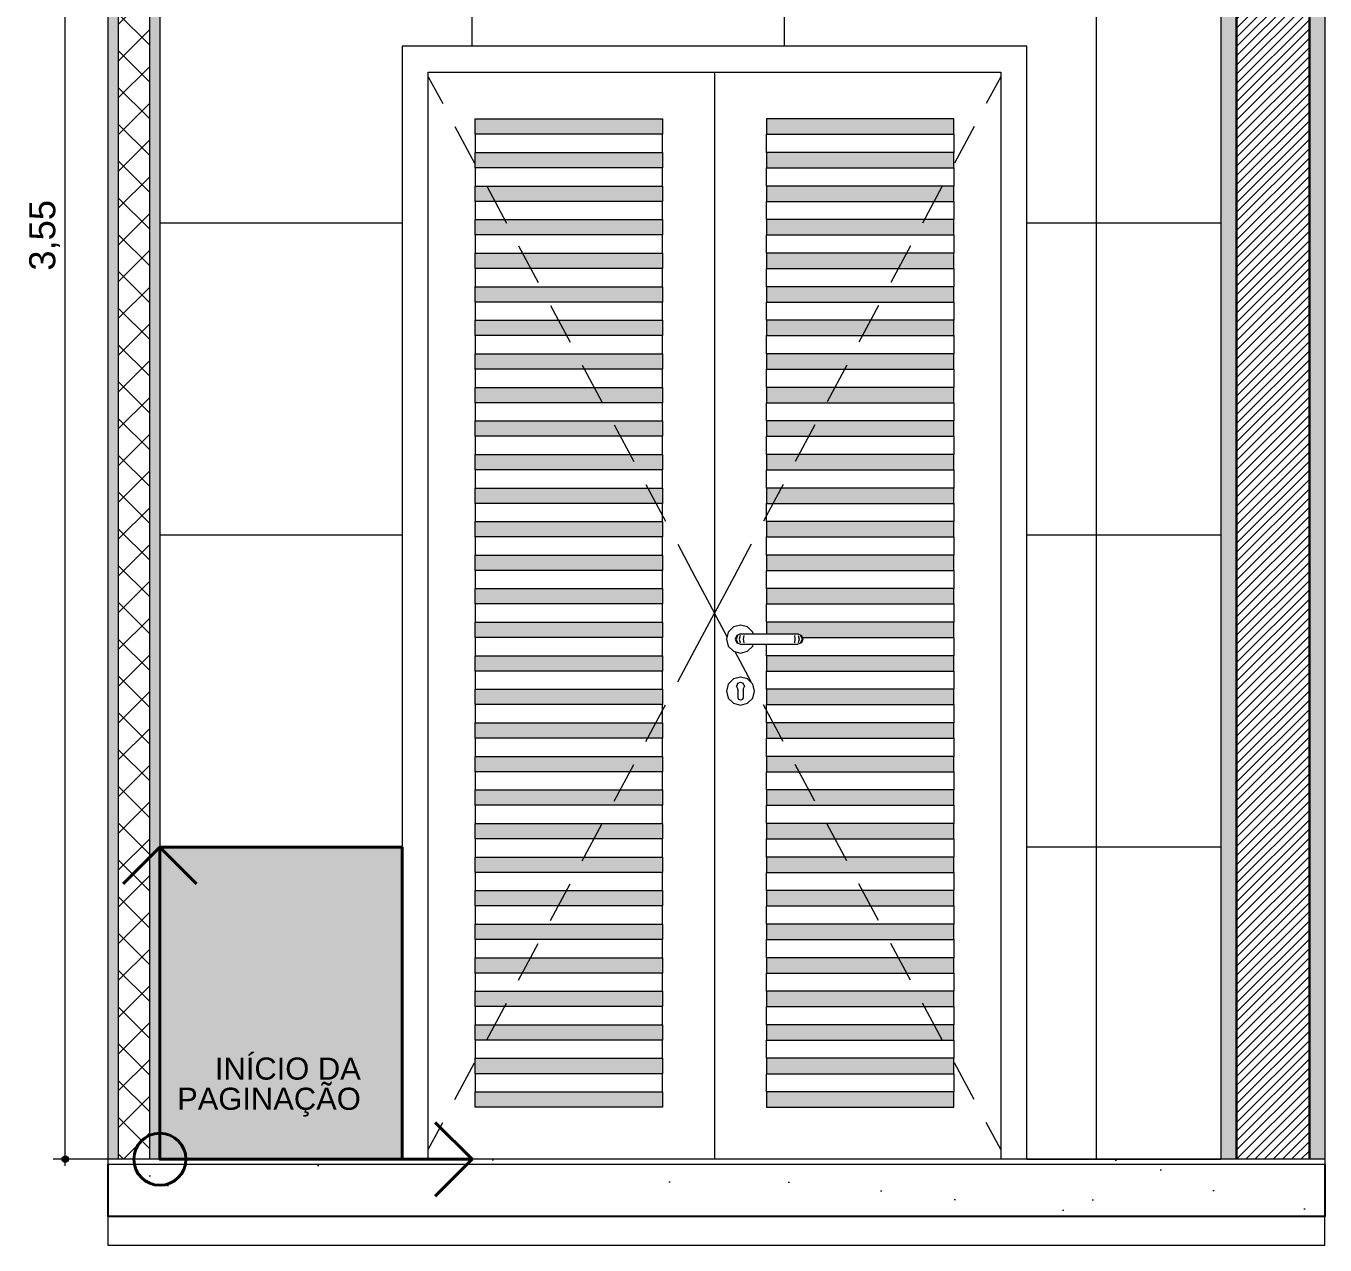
# Model space of a CAD drawing. Header units: metres. Extents: x -1.4 to 64, y -2.2 to 1.7.
# Drawn here: x 32.194 to 34.69, y -2.152 to 0.192 of the extents above; entities that cross this region are included whole.
import ezdxf

# ---------------------------------------------------------------- set-up
doc = ezdxf.new("R2010")
doc.units = ezdxf.units.M
doc.header["$MEASUREMENT"] = 0
for name, color, linetype, lineweight, true_color in [('0_Caneta_No__25', 7, 'Continuous', 13, 0x982312), ('LAJES.EST_Caneta_No__254', 7, 'Continuous', 0, 0xd1c9ad), ('LAJES.EST_Caneta_No__97', 7, 'Continuous', 13, 0x6b6b6b), ('NOTAS-EXECUTIVO.ARQ_Caneta_No__12', 7, 'Continuous', 0, 0x030303), ('NOTAS-EXECUTIVO.ARQ_Caneta_No__24', 7, 'Continuous', 40, 0x851f10), ('PAREDE CONSTRUIR_Caneta_No__97', 7, 'Continuous', 13, 0x6b6b6b), ('Portas Archicad_Caneta_No__97', 7, 'Continuous', 13, 0x6b6b6b)]:
    doc.layers.add(name, color=color, linetype=linetype, lineweight=lineweight, true_color=true_color)
for name, color, linetype, lineweight in [('LAJES.EST_Caneta_No__241', 7, 'Continuous', 13), ('LAJES.EST_Caneta_No__4', 7, 'Continuous', 25), ('LAJES.EST_Caneta_No__7', 7, 'Continuous', 13), ('NOTAS-EXECUTIVO.ARQ_Caneta_No__1', 7, 'Continuous', 40), ('PAREDE CONSTRUIR_Caneta_No__241', 7, 'Continuous', 13), ('PAREDE CONSTRUIR_Caneta_No__3', 7, 'Continuous', 30), ('PAREDE CONSTRUIR_Caneta_No__83', 84, 'Continuous', 0), ('Portas Archicad_Caneta_No__241', 7, 'Continuous', 13)]:
    doc.layers.add(name, color=color, linetype=linetype, lineweight=lineweight)
doc.layers.add('PAREDE CONSTRUIR', color=7, linetype='Continuous')
doc.layers.add('Portas Archicad', color=7, linetype='Continuous')
doc.styles.add('GENERATED_STYLE_1', font='arial.ttf')
doc.dimstyles.new('GENERATED_STYLE__1', dxfattribs={"dimtxt": 0.05, "dimasz": 0.02375, "dimexe": 0.18, "dimexo": 0.267183, "dimgap": 0, "dimtad": 1, "dimzin": 0, "dimdsep": 46, "dimtxsty": 'GENERATED_STYLE_1', "dimblk": 'ARROWHEAD_11', "dimblk1": 'ARROWHEAD_11', "dimblk2": 'ARROWHEAD_11', "dimcen": 0.09, "dimclrd": 256, "dimclre": 256, "dimclrt": 256, "dimadec": 0, "dimazin": 0, "dimtfac": 1, "dimtdec": 4, "dimtmove": 0, "dimatfit": 3, "dimfxl": 0, "dimtolj": 1, "dimtzin": 0, "dimarcsym": 0})
pattern_1 = [(45, (-2.54986, -1.48686), (-0.159099, 0.159099), [0, -0.15, 0, -0.225]), (110, (-2.04986, -1.48686), (0.2114308, 0.0769545), [0, -0.11, 0, -0.19])]
pattern_2 = [(50, (-2.54986, -1.98686), (-0.546554, 0.047817), [0.05715, -0.62865]), (355, (-2.54986, -1.98686), (-0.10573, 0.5731705), [0.04572, -0.502922]), (100.4514, (-2.5043, -1.99084), (0.440824, 0.525353), [0.04857, -0.534271]), (46.1842, (-2.54986, -1.83446), (-0.813237, 0.126127), [0.085725, -0.942975]), (96.6356, (-2.4821, -1.845), (0.712212, 0.742278), [0.072855, -0.801407]), (351.1842, (-2.5499, -1.83446), (0.712212, 0.742278), [0.06858, -0.75438]), (21, (-2.47366, -1.87256), (-0.454843, 0.3067956), [0.05715, -0.62865]), (326, (-2.47366, -1.87256), (0.185406, 0.552564), [0.04572, -0.50292]), (71.4514, (-2.43576, -1.8981), (0.640249, 0.245768), [0.04857, -0.53427]), (37.5, (-2.54986, -1.98686), (0.0092658, 0.2536651), [0, -0.496824, 0, -0.51054, 0, -0.504825]), (7.5, (-2.54986, -1.98686), (0.200459, 0.3005417), [0, -0.291084, 0, -0.485394, 0, -0.192405]), (327.5, (-2.71979, -1.98686), (-0.4067718, 0.0171862), [0, -0.1905, 0, -0.59436, 0, -0.78867]), (317.5, (-2.796, -1.98686), (0.4443875, 0.0762795), [0, -0.24765, 0, -0.394716, 0, -0.56007])]

# ---------------------------------------------------------------- blocks, each defined once
blk = doc.blocks.new('*D98', base_point=(-2.5499, -1.9869))
at = {"layer": '0_Caneta_No__25', "linetype": 'Continuous', "lineweight": 13, "true_color": 0x982312}
for points in [[(32.2632, 1.5631), (32.2637, 1.5608), (32.265, 1.5587), (32.267, 1.5574), (32.2694, 1.5569), (32.2718, 1.5574), (32.2739, 1.5587), (32.2752, 1.5608), (32.2757, 1.5631), (32.2752, 1.5655), (32.2739, 1.5676), (32.2718, 1.5689), (32.2694, 1.5694), (32.267, 1.5689), (32.265, 1.5676), (32.2637, 1.5655)], [(32.2632, -1.9869), (32.2637, -1.9892), (32.265, -1.9913), (32.267, -1.9926), (32.2694, -1.9931), (32.2718, -1.9926), (32.2739, -1.9913), (32.2752, -1.9892), (32.2757, -1.9869), (32.2752, -1.9845), (32.2739, -1.9824), (32.2718, -1.9811), (32.2694, -1.9806), (32.267, -1.9811), (32.265, -1.9824), (32.2637, -1.9845)]]:
    blk.add_hatch(color=24, dxfattribs=at).paths.add_polyline_path(points)
at = {"layer": '0_Caneta_No__25', "color": 24, "linetype": 'Continuous', "lineweight": 13, "true_color": 0x982312}
for p, q in [((32.2632, 1.5631), (32.246, 1.5631)), ((32.2694, -1.9806), (32.2694, 1.5569)), ((32.5366, 1.5631), (32.2757, 1.5631)), ((32.2632, -1.9869), (32.246, -1.9869)), ((32.2694, -1.9994), (32.2694, -1.9931)), ((32.5366, -1.9869), (32.2757, -1.9869))]:
    blk.add_line(p, q, dxfattribs=at)
for centre in [(32.2694, 1.5631), (32.2694, -1.9869)]:
    blk.add_circle(centre, 0.00625, dxfattribs=at)
at = {"layer": '0_Caneta_No__25', "color": 24, "lineweight": 13, "true_color": 0x982312, "insert": (32.2594, -0.2786), "char_height": 0.05, "attachment_point": 7, "rotation": 90, "style": 'GENERATED_STYLE_1'}
blk.add_mtext('\\A1;{\\pql;\\fArial|b0|i0|c0|p0;\\W1.000000;3,55}', dxfattribs=at)
blk = doc.blocks.new('ARROWHEAD_11')
at = {"color": 0, "linetype": 'Continuous', "lineweight": 0}
blk.add_line((0, 0), (-1, 0), dxfattribs=at)
at = {"color": 0, "linetype": 'Continuous', "lineweight": 0, "const_width": 0.25, "flags": 128}
blk.add_lwpolyline([(-0.125, 0, 1), (0.125, 0, 1)], format="xyb", close=True, dxfattribs=at)
blk = doc.blocks.new('símbolo_paginação de piso(1)(3)[8]_10', base_point=(32.4511, -1.9869))
at = {"layer": 'NOTAS-EXECUTIVO.ARQ_Caneta_No__24', "linetype": 'Continuous', "lineweight": 0, "true_color": 0x210704}
blk.add_hatch(color=18, dxfattribs=at).paths.add_polyline_path([(32.917, -1.3869), (32.4511, -1.3869), (32.4511, -1.9869), (32.917, -1.9869)])
at = {"layer": 'NOTAS-EXECUTIVO.ARQ_Caneta_No__1', "color": 7, "linetype": 'Continuous', "lineweight": 40}
for p, q in [((32.4511, -1.3869), (32.3803, -1.4576)), ((32.4511, -1.9869), (32.4511, -1.3869)), ((32.4511, -1.3869), (32.5218, -1.4576)), ((33.0511, -1.9869), (32.9803, -1.9161)), ((32.4511, -1.9869), (33.0511, -1.9869)), ((33.0511, -1.9869), (32.9803, -2.0576))]:
    blk.add_line(p, q, dxfattribs=at)
at = {"layer": 'NOTAS-EXECUTIVO.ARQ_Caneta_No__1', "color": 7, "linetype": 'Continuous', "lineweight": 40, "flags": 128}
blk.add_lwpolyline([(32.917, -1.3869), (32.917, -1.9869), (32.4511, -1.9869), (32.4511, -1.3869)], close=True, dxfattribs=at)
at = {"layer": 'NOTAS-EXECUTIVO.ARQ_Caneta_No__1', "color": 7, "linetype": 'Continuous', "lineweight": 40}
blk.add_circle((32.4511, -1.9869), 0.05, dxfattribs=at)

msp = doc.modelspace()

# ---------------------------------------------------------------- hatches: boundary and pattern name
at = {"layer": 'LAJES.EST_Caneta_No__254', "linetype": 'Continuous', "lineweight": 0, "true_color": 0xd1c9ad}
h = msp.add_hatch(dxfattribs=at)
h.set_pattern_fill('Haie_OD_000a', color=9, style=0, pattern_type=2)
h.set_pattern_definition(pattern_1)
h.paths.add_polyline_path([(34.5503, -1.9869), (32.3511, -1.9869), (32.3511, -1.9969), (34.5503, -1.9969)])
h = msp.add_hatch(dxfattribs=at)
h.set_pattern_fill('Haie_OD_000a', color=9, style=0, pattern_type=2)
h.set_pattern_definition(pattern_1)
h.paths.add_polyline_path([(34.6903, -1.9869), (34.5503, -1.9869), (34.5503, -1.9969), (34.6903, -1.9969)])
at = {"layer": 'LAJES.EST_Caneta_No__97', "linetype": 'Continuous', "lineweight": 13, "true_color": 0x6b6b6b}
h = msp.add_hatch(dxfattribs=at)
h.set_pattern_fill('AR_CONC_000a', color=251, style=0, pattern_type=2)
h.set_pattern_definition(pattern_2)
h.paths.add_polyline_path([(32.3511, -2.0969), (34.5503, -2.0969), (34.5503, -1.9969), (32.3511, -1.9969)])
h = msp.add_hatch(dxfattribs=at)
h.set_pattern_fill('AR_CONC_000a', color=251, style=0, pattern_type=2)
h.set_pattern_definition(pattern_2)
h.paths.add_polyline_path([(34.5503, -1.9969), (34.5503, -2.0969), (34.6903, -2.0969), (34.6903, -1.9969)])
at = {"layer": 'PAREDE CONSTRUIR', "linetype": 'Continuous', "lineweight": 0, "true_color": 0xffffff}
for points in [[(32.3511, 1.5631), (32.3511, -1.9869), (32.3711, -1.9869), (32.3711, 1.5631)], [(32.4511, 1.5631), (32.4311, 1.5631), (32.4311, -1.9869), (32.4511, -1.9869)], [(34.4903, 1.5631), (34.4903, -1.9869), (34.5203, -1.9869), (34.5203, 1.5631)], [(34.6903, 1.5631), (34.6603, 1.5631), (34.6603, -1.9869), (34.6903, -1.9869)]]:
    msp.add_hatch(color=7, dxfattribs=at).paths.add_polyline_path(points)
at = {"layer": 'PAREDE CONSTRUIR', "linetype": 'Continuous', "lineweight": 0, "true_color": 0x000000}
h = msp.add_hatch(dxfattribs=at)
h.set_pattern_fill('common_brick_000a', color=18, style=0, pattern_type=2)
h.set_pattern_definition([(45, (-2.549863, -1.986855), (-0.0088388348, 0.0088388348), [])])
h.paths.add_polyline_path([(34.5203, -1.9869), (34.6603, -1.9869), (34.6603, 1.5631), (34.5203, 1.5631)])
at = {"layer": 'PAREDE CONSTRUIR_Caneta_No__83', "linetype": 'Continuous', "lineweight": 0}
h = msp.add_hatch(dxfattribs=at)
h.set_pattern_fill('Placomur_000a', color=84, style=0, pattern_type=2)
h.set_pattern_definition([(45, (-2.549863, -1.986855), (-0.03535534, 0.03535534), []), (135, (-2.549863, -1.986855), (0.03535534, 0.03535534), [])])
h.paths.add_polyline_path([(32.3711, -1.9869), (32.4311, -1.9869), (32.4311, 1.5631), (32.3711, 1.5631)])
at = {"layer": 'PAREDE CONSTRUIR_Caneta_No__97', "linetype": 'Continuous', "lineweight": 13, "true_color": 0x6b6b6b}
h = msp.add_hatch(dxfattribs=at)
h.set_pattern_fill('Ceramica_60_x_60_000a', color=251, style=0, pattern_type=2)
h.set_pattern_definition([(360, (32.45105, -1.98686), (0, 0.6), []), (90, (32.45105, -1.98686), (-0.6, 0), [])])
h.paths.add_polyline_path([(34.4903, 1.2631), (32.4511, 1.2631), (32.4511, -1.9869), (32.917, -1.9869), (32.917, 0.1531), (34.117, 0.1531), (34.117, -1.9869), (34.4903, -1.9869)])
at = {"layer": 'Portas Archicad', "linetype": 'Continuous', "lineweight": 0, "true_color": 0xffffff}
for points in [[(33.417, -0.0164), (33.417, 0.0131), (33.057, 0.0131), (33.057, -0.0164)], [(33.617, -0.0164), (33.977, -0.0164), (33.977, 0.0131), (33.617, 0.0131)], [(33.417, -0.0809), (33.417, -0.0514), (33.057, -0.0514), (33.057, -0.0809)], [(33.617, -0.0809), (33.977, -0.0809), (33.977, -0.0514), (33.617, -0.0514)], [(33.417, -0.1454), (33.417, -0.1159), (33.057, -0.1159), (33.057, -0.1454)], [(33.617, -0.1454), (33.977, -0.1454), (33.977, -0.1159), (33.617, -0.1159)], [(33.417, -0.2099), (33.417, -0.1804), (33.057, -0.1804), (33.057, -0.2099)], [(33.617, -0.2099), (33.977, -0.2099), (33.977, -0.1804), (33.617, -0.1804)], [(33.417, -0.2744), (33.417, -0.2449), (33.057, -0.2449), (33.057, -0.2744)], [(33.617, -0.2744), (33.977, -0.2744), (33.977, -0.2449), (33.617, -0.2449)], [(33.417, -0.3389), (33.417, -0.3094), (33.057, -0.3094), (33.057, -0.3389)], [(33.617, -0.3389), (33.977, -0.3389), (33.977, -0.3094), (33.617, -0.3094)], [(33.417, -0.4034), (33.417, -0.3739), (33.057, -0.3739), (33.057, -0.4034)], [(33.617, -0.4034), (33.977, -0.4034), (33.977, -0.3739), (33.617, -0.3739)], [(33.417, -0.4679), (33.417, -0.4384), (33.057, -0.4384), (33.057, -0.4679)], [(33.617, -0.4679), (33.977, -0.4679), (33.977, -0.4384), (33.617, -0.4384)], [(33.417, -0.5324), (33.417, -0.5029), (33.057, -0.5029), (33.057, -0.5324)], [(33.617, -0.5324), (33.977, -0.5324), (33.977, -0.5029), (33.617, -0.5029)], [(33.417, -0.5969), (33.417, -0.5674), (33.057, -0.5674), (33.057, -0.5969)], [(33.617, -0.5969), (33.977, -0.5969), (33.977, -0.5674), (33.617, -0.5674)], [(33.417, -0.6614), (33.417, -0.6319), (33.057, -0.6319), (33.057, -0.6614)], [(33.617, -0.6614), (33.977, -0.6614), (33.977, -0.6319), (33.617, -0.6319)], [(33.417, -0.7259), (33.417, -0.6964), (33.057, -0.6964), (33.057, -0.7259)], [(33.617, -0.7259), (33.977, -0.7259), (33.977, -0.6964), (33.617, -0.6964)], [(33.417, -0.7904), (33.417, -0.7609), (33.057, -0.7609), (33.057, -0.7904)], [(33.617, -0.7904), (33.977, -0.7904), (33.977, -0.7609), (33.617, -0.7609)], [(33.417, -0.8549), (33.417, -0.8254), (33.057, -0.8254), (33.057, -0.8549)], [(33.617, -0.8549), (33.977, -0.8549), (33.977, -0.8254), (33.617, -0.8254)], [(33.417, -0.9194), (33.417, -0.8899), (33.057, -0.8899), (33.057, -0.9194)], [(33.617, -0.9194), (33.977, -0.9194), (33.977, -0.8899), (33.617, -0.8899)], [(33.417, -0.9839), (33.417, -0.9544), (33.057, -0.9544), (33.057, -0.9839)], [(33.977, -0.9544), (33.617, -0.9544), (33.617, -0.9769), (33.6726, -0.9769), (33.6737, -0.9769), (33.677, -0.9769), (33.6841, -0.9798), (33.6858, -0.9839), (33.977, -0.9839)], [(33.417, -1.0484), (33.417, -1.0189), (33.057, -1.0189), (33.057, -1.0484)], [(33.617, -1.0484), (33.977, -1.0484), (33.977, -1.0189), (33.617, -1.0189)], [(33.417, -1.1129), (33.417, -1.0834), (33.057, -1.0834), (33.057, -1.1129)], [(33.617, -1.1129), (33.977, -1.1129), (33.977, -1.0834), (33.617, -1.0834)], [(33.417, -1.1774), (33.417, -1.1479), (33.057, -1.1479), (33.057, -1.1774)], [(33.617, -1.1774), (33.977, -1.1774), (33.977, -1.1479), (33.617, -1.1479)], [(33.417, -1.2419), (33.417, -1.2124), (33.057, -1.2124), (33.057, -1.2419)], [(33.617, -1.2419), (33.977, -1.2419), (33.977, -1.2124), (33.617, -1.2124)], [(33.417, -1.3064), (33.417, -1.2769), (33.057, -1.2769), (33.057, -1.3064)], [(33.617, -1.3064), (33.977, -1.3064), (33.977, -1.2769), (33.617, -1.2769)], [(33.417, -1.3709), (33.417, -1.3414), (33.057, -1.3414), (33.057, -1.3709)], [(33.617, -1.3709), (33.977, -1.3709), (33.977, -1.3414), (33.617, -1.3414)], [(33.417, -1.4354), (33.417, -1.4059), (33.057, -1.4059), (33.057, -1.4354)], [(33.617, -1.4354), (33.977, -1.4354), (33.977, -1.4059), (33.617, -1.4059)], [(33.417, -1.4999), (33.417, -1.4704), (33.057, -1.4704), (33.057, -1.4999)], [(33.617, -1.4999), (33.977, -1.4999), (33.977, -1.4704), (33.617, -1.4704)], [(33.417, -1.5644), (33.417, -1.5349), (33.057, -1.5349), (33.057, -1.5644)], [(33.617, -1.5644), (33.977, -1.5644), (33.977, -1.5349), (33.617, -1.5349)], [(33.417, -1.6289), (33.417, -1.5994), (33.057, -1.5994), (33.057, -1.6289)], [(33.617, -1.6289), (33.977, -1.6289), (33.977, -1.5994), (33.617, -1.5994)], [(33.417, -1.6934), (33.417, -1.6639), (33.057, -1.6639), (33.057, -1.6934)], [(33.617, -1.6934), (33.977, -1.6934), (33.977, -1.6639), (33.617, -1.6639)], [(33.417, -1.7579), (33.417, -1.7284), (33.057, -1.7284), (33.057, -1.7579)], [(33.617, -1.7579), (33.977, -1.7579), (33.977, -1.7284), (33.617, -1.7284)], [(33.417, -1.8224), (33.417, -1.7929), (33.057, -1.7929), (33.057, -1.8224)], [(33.617, -1.8224), (33.977, -1.8224), (33.977, -1.7929), (33.617, -1.7929)], [(33.417, -1.8869), (33.417, -1.8574), (33.057, -1.8574), (33.057, -1.8869)], [(33.617, -1.8869), (33.977, -1.8869), (33.977, -1.8574), (33.617, -1.8574)]]:
    msp.add_hatch(color=7, dxfattribs=at).paths.add_polyline_path(points)

# ---------------------------------------------------------------- linework, layer by layer
at = {"layer": 'LAJES.EST_Caneta_No__241', "color": 7, "linetype": 'Continuous', "lineweight": 13}
for p, q in [((32.3511, -2.0969), (32.3511, -2.1519)), ((34.6903, -2.1519), (34.6903, -2.0969)), ((32.3511, -2.1519), (34.6903, -2.1519))]:
    msp.add_line(p, q, dxfattribs=at)
at = {"layer": 'LAJES.EST_Caneta_No__4', "color": 7, "linetype": 'Continuous', "lineweight": 25}
for p, q in [((32.3511, -1.9969), (32.3511, -2.0969)), ((34.6903, -1.9969), (34.6903, -2.0969)), ((34.5503, -2.0969), (32.3511, -2.0969)), ((34.6903, -2.0969), (34.5503, -2.0969))]:
    msp.add_line(p, q, dxfattribs=at)
at = {"layer": 'LAJES.EST_Caneta_No__7', "color": 7, "linetype": 'Continuous', "lineweight": 13}
for p, q in [((32.3511, -1.9869), (32.3511, -1.9969)), ((34.5503, -1.9969), (32.3511, -1.9969)), ((34.4903, -1.9869), (32.4511, -1.9869)), ((34.6903, -1.9969), (34.5503, -1.9969)), ((34.6903, -1.9869), (34.6903, -1.9969))]:
    msp.add_line(p, q, dxfattribs=at)
at = {"layer": 'LAJES.EST_Caneta_No__7', "color": 7, "linetype": 'Continuous', "lineweight": 13, "flags": 128}
for points in [[(32.4511, -1.9869), (32.4311, -1.9869), (32.3711, -1.9869), (32.3511, -1.9869)], [(34.5503, -1.9869), (34.5203, -1.9869), (34.4903, -1.9869)], [(34.6903, -1.9869), (34.6603, -1.9869), (34.5503, -1.9869)]]:
    msp.add_lwpolyline(points, dxfattribs=at)
at = {"layer": 'PAREDE CONSTRUIR_Caneta_No__241', "color": 7, "linetype": 'Continuous', "lineweight": 13}
for p, q in [((32.3511, 1.5631), (32.3511, -1.9869)), ((32.3711, 1.5631), (32.3711, -1.9869)), ((32.4311, 1.5631), (32.4311, -1.9869)), ((32.4511, 1.5631), (32.4511, -1.9869)), ((34.4903, 1.5631), (34.4903, -1.9869)), ((34.6903, 1.1631), (34.6903, -1.8869)), ((34.6903, -1.8869), (34.6903, -1.9869))]:
    msp.add_line(p, q, dxfattribs=at)
at = {"layer": 'PAREDE CONSTRUIR_Caneta_No__3', "color": 7, "linetype": 'Continuous', "lineweight": 30}
for p, q in [((34.5203, 1.5631), (34.5203, -1.9869)), ((34.6603, 1.5631), (34.6603, -1.9869))]:
    msp.add_line(p, q, dxfattribs=at)
at = {"layer": 'Portas Archicad_Caneta_No__241', "color": 7, "linetype": 'Continuous', "lineweight": 13}
for p, q in [((32.917, 0.1531), (32.917, 0.1031)), ((34.117, 0.1531), (32.917, 0.1531)), ((34.117, 0.1031), (34.117, 0.1531)), ((32.917, 0.1031), (32.917, -1.9869)), ((32.967, -1.9869), (32.967, 0.1031)), ((32.967, 0.1031), (34.067, 0.1031)), ((33.517, 0.1031), (33.517, -1.9869)), ((34.067, 0.1031), (34.067, -1.9869)), ((34.117, -1.9869), (34.117, 0.1031)), ((33.057, -0.0164), (33.057, 0.0131)), ((33.057, 0.0131), (33.417, 0.0131)), ((33.417, 0.0131), (33.417, -0.0164)), ((33.617, 0.0131), (33.617, -0.0164)), ((33.977, 0.0131), (33.617, 0.0131)), ((33.977, -0.0164), (33.977, 0.0131)), ((33.417, -0.0164), (33.057, -0.0164)), ((33.057, -0.0164), (33.057, -0.0514)), ((33.417, -0.0514), (33.417, -0.0164)), ((33.617, -0.0514), (33.617, -0.0164)), ((33.617, -0.0164), (33.977, -0.0164)), ((33.977, -0.0164), (33.977, -0.0514)), ((33.057, -0.0514), (33.417, -0.0514)), ((33.057, -0.0809), (33.057, -0.0514)), ((33.417, -0.0514), (33.417, -0.0809)), ((33.977, -0.0514), (33.617, -0.0514)), ((33.617, -0.0514), (33.617, -0.0809)), ((33.977, -0.0809), (33.977, -0.0514)), ((33.417, -0.0809), (33.057, -0.0809)), ((33.057, -0.0809), (33.057, -0.1159)), ((33.417, -0.1159), (33.417, -0.0809)), ((33.617, -0.1159), (33.617, -0.0809)), ((33.617, -0.0809), (33.977, -0.0809)), ((33.977, -0.0809), (33.977, -0.1159)), ((33.057, -0.1159), (33.417, -0.1159)), ((33.057, -0.1454), (33.057, -0.1159)), ((33.417, -0.1159), (33.417, -0.1454)), ((33.977, -0.1159), (33.617, -0.1159)), ((33.617, -0.1159), (33.617, -0.1454)), ((33.977, -0.1454), (33.977, -0.1159)), ((33.417, -0.1454), (33.057, -0.1454)), ((33.057, -0.1454), (33.057, -0.1804)), ((33.417, -0.1804), (33.417, -0.1454)), ((33.617, -0.1804), (33.617, -0.1454)), ((33.617, -0.1454), (33.977, -0.1454)), ((33.977, -0.1454), (33.977, -0.1804)), ((33.057, -0.1804), (33.417, -0.1804)), ((33.057, -0.2099), (33.057, -0.1804)), ((33.417, -0.1804), (33.417, -0.2099)), ((33.977, -0.1804), (33.617, -0.1804)), ((33.617, -0.1804), (33.617, -0.2099)), ((33.977, -0.2099), (33.977, -0.1804)), ((33.417, -0.2099), (33.057, -0.2099)), ((33.057, -0.2099), (33.057, -0.2449)), ((33.417, -0.2449), (33.417, -0.2099)), ((33.617, -0.2449), (33.617, -0.2099)), ((33.617, -0.2099), (33.977, -0.2099)), ((33.977, -0.2099), (33.977, -0.2449)), ((33.057, -0.2449), (33.417, -0.2449)), ((33.057, -0.2744), (33.057, -0.2449)), ((33.417, -0.2449), (33.417, -0.2744)), ((33.977, -0.2449), (33.617, -0.2449)), ((33.617, -0.2449), (33.617, -0.2744)), ((33.977, -0.2744), (33.977, -0.2449)), ((33.417, -0.2744), (33.057, -0.2744)), ((33.057, -0.2744), (33.057, -0.3094)), ((33.417, -0.3094), (33.417, -0.2744)), ((33.617, -0.3094), (33.617, -0.2744)), ((33.617, -0.2744), (33.977, -0.2744)), ((33.977, -0.2744), (33.977, -0.3094)), ((33.057, -0.3094), (33.417, -0.3094)), ((33.057, -0.3389), (33.057, -0.3094)), ((33.417, -0.3094), (33.417, -0.3389)), ((33.977, -0.3094), (33.617, -0.3094)), ((33.617, -0.3094), (33.617, -0.3389)), ((33.977, -0.3389), (33.977, -0.3094)), ((33.417, -0.3389), (33.057, -0.3389)), ((33.057, -0.3389), (33.057, -0.3739)), ((33.417, -0.3739), (33.417, -0.3389)), ((33.617, -0.3739), (33.617, -0.3389)), ((33.617, -0.3389), (33.977, -0.3389)), ((33.977, -0.3389), (33.977, -0.3739)), ((33.057, -0.3739), (33.417, -0.3739)), ((33.057, -0.4034), (33.057, -0.3739)), ((33.417, -0.3739), (33.417, -0.4034)), ((33.977, -0.3739), (33.617, -0.3739)), ((33.617, -0.3739), (33.617, -0.4034)), ((33.977, -0.4034), (33.977, -0.3739)), ((33.417, -0.4034), (33.057, -0.4034)), ((33.057, -0.4034), (33.057, -0.4384)), ((33.417, -0.4384), (33.417, -0.4034)), ((33.617, -0.4384), (33.617, -0.4034)), ((33.617, -0.4034), (33.977, -0.4034)), ((33.977, -0.4034), (33.977, -0.4384)), ((33.057, -0.4384), (33.417, -0.4384)), ((33.057, -0.4679), (33.057, -0.4384)), ((33.417, -0.4384), (33.417, -0.4679)), ((33.977, -0.4384), (33.617, -0.4384)), ((33.617, -0.4384), (33.617, -0.4679)), ((33.977, -0.4679), (33.977, -0.4384)), ((33.417, -0.4679), (33.057, -0.4679)), ((33.057, -0.4679), (33.057, -0.5029)), ((33.417, -0.5029), (33.417, -0.4679)), ((33.617, -0.5029), (33.617, -0.4679)), ((33.617, -0.4679), (33.977, -0.4679)), ((33.977, -0.4679), (33.977, -0.5029)), ((33.057, -0.5029), (33.417, -0.5029)), ((33.057, -0.5324), (33.057, -0.5029)), ((33.417, -0.5029), (33.417, -0.5324)), ((33.977, -0.5029), (33.617, -0.5029)), ((33.617, -0.5029), (33.617, -0.5324)), ((33.977, -0.5324), (33.977, -0.5029)), ((33.417, -0.5324), (33.057, -0.5324)), ((33.057, -0.5324), (33.057, -0.5674)), ((33.417, -0.5674), (33.417, -0.5324)), ((33.617, -0.5674), (33.617, -0.5324)), ((33.617, -0.5324), (33.977, -0.5324)), ((33.977, -0.5324), (33.977, -0.5674)), ((33.057, -0.5674), (33.417, -0.5674)), ((33.057, -0.5969), (33.057, -0.5674)), ((33.417, -0.5674), (33.417, -0.5969)), ((33.977, -0.5674), (33.617, -0.5674)), ((33.617, -0.5674), (33.617, -0.5969)), ((33.977, -0.5969), (33.977, -0.5674)), ((33.417, -0.5969), (33.057, -0.5969)), ((33.057, -0.5969), (33.057, -0.6319)), ((33.417, -0.6319), (33.417, -0.5969)), ((33.617, -0.6319), (33.617, -0.5969)), ((33.617, -0.5969), (33.977, -0.5969)), ((33.977, -0.5969), (33.977, -0.6319)), ((33.057, -0.6319), (33.417, -0.6319)), ((33.057, -0.6614), (33.057, -0.6319)), ((33.417, -0.6319), (33.417, -0.6614)), ((33.977, -0.6319), (33.617, -0.6319)), ((33.617, -0.6319), (33.617, -0.6614)), ((33.977, -0.6614), (33.977, -0.6319)), ((33.417, -0.6614), (33.057, -0.6614)), ((33.057, -0.6614), (33.057, -0.6964)), ((33.417, -0.6964), (33.417, -0.6614)), ((33.617, -0.6964), (33.617, -0.6614)), ((33.617, -0.6614), (33.977, -0.6614)), ((33.977, -0.6614), (33.977, -0.6964)), ((33.057, -0.6964), (33.417, -0.6964)), ((33.057, -0.7259), (33.057, -0.6964)), ((33.417, -0.6964), (33.417, -0.7259)), ((33.977, -0.6964), (33.617, -0.6964)), ((33.617, -0.6964), (33.617, -0.7259)), ((33.977, -0.7259), (33.977, -0.6964)), ((33.417, -0.7259), (33.057, -0.7259)), ((33.057, -0.7259), (33.057, -0.7609)), ((33.417, -0.7609), (33.417, -0.7259)), ((33.617, -0.7609), (33.617, -0.7259)), ((33.617, -0.7259), (33.977, -0.7259)), ((33.977, -0.7259), (33.977, -0.7609)), ((33.057, -0.7609), (33.417, -0.7609)), ((33.057, -0.7904), (33.057, -0.7609)), ((33.417, -0.7609), (33.417, -0.7904)), ((33.977, -0.7609), (33.617, -0.7609)), ((33.617, -0.7609), (33.617, -0.7904)), ((33.977, -0.7904), (33.977, -0.7609)), ((33.417, -0.7904), (33.057, -0.7904)), ((33.057, -0.7904), (33.057, -0.8254)), ((33.417, -0.8254), (33.417, -0.7904)), ((33.617, -0.8254), (33.617, -0.7904)), ((33.617, -0.7904), (33.977, -0.7904)), ((33.977, -0.7904), (33.977, -0.8254)), ((33.057, -0.8254), (33.417, -0.8254)), ((33.057, -0.8549), (33.057, -0.8254)), ((33.417, -0.8254), (33.417, -0.8549)), ((33.977, -0.8254), (33.617, -0.8254)), ((33.617, -0.8254), (33.617, -0.8549)), ((33.977, -0.8549), (33.977, -0.8254)), ((33.417, -0.8549), (33.057, -0.8549)), ((33.057, -0.8549), (33.057, -0.8899)), ((33.417, -0.8899), (33.417, -0.8549)), ((33.617, -0.8899), (33.617, -0.8549)), ((33.617, -0.8549), (33.977, -0.8549)), ((33.977, -0.8549), (33.977, -0.8899)), ((33.057, -0.8899), (33.417, -0.8899)), ((33.057, -0.9194), (33.057, -0.8899)), ((33.417, -0.8899), (33.417, -0.9194)), ((33.977, -0.8899), (33.617, -0.8899)), ((33.617, -0.8899), (33.617, -0.9194)), ((33.977, -0.9194), (33.977, -0.8899)), ((33.417, -0.9194), (33.057, -0.9194)), ((33.057, -0.9194), (33.057, -0.9544)), ((33.417, -0.9544), (33.417, -0.9194)), ((33.617, -0.9544), (33.617, -0.9194)), ((33.617, -0.9194), (33.977, -0.9194)), ((33.977, -0.9194), (33.977, -0.9544)), ((33.057, -0.9544), (33.417, -0.9544)), ((33.057, -0.9839), (33.057, -0.9544)), ((33.417, -0.9544), (33.417, -0.9839)), ((33.5436, -0.9734), (33.54, -0.9869)), ((33.5535, -0.9635), (33.5436, -0.9734)), ((33.567, -0.9599), (33.5535, -0.9635)), ((33.5805, -0.9635), (33.567, -0.9599)), ((33.5904, -0.9734), (33.5805, -0.9635)), ((33.5913, -0.9769), (33.5904, -0.9734)), ((33.977, -0.9544), (33.617, -0.9544)), ((33.617, -0.9544), (33.617, -0.9769)), ((33.977, -0.9839), (33.977, -0.9544)), ((33.417, -0.9839), (33.057, -0.9839)), ((33.057, -0.9839), (33.057, -1.0189)), ((33.417, -1.0189), (33.417, -0.9839)), ((33.54, -0.9869), (33.5436, -1.0004)), ((33.56, -0.9798), (33.557, -0.9869)), ((33.557, -0.9869), (33.56, -0.9939)), ((33.5615, -0.9798), (33.5588, -0.9869)), ((33.5588, -0.9869), (33.5615, -0.9939)), ((33.567, -0.9769), (33.56, -0.9798)), ((33.56, -0.9939), (33.567, -0.9969)), ((33.5663, -0.9798), (33.5642, -0.9869)), ((33.5642, -0.9869), (33.5663, -0.9939)), ((33.567, -0.9769), (33.5682, -0.9769)), ((33.567, -0.9969), (33.5682, -0.9969)), ((33.5682, -0.9769), (33.5714, -0.9769)), ((33.5682, -0.9969), (33.5714, -0.9969)), ((33.5714, -0.9769), (33.5763, -0.9769)), ((33.5714, -0.9969), (33.5763, -0.9969)), ((33.5735, -0.9798), (33.5724, -0.9869)), ((33.5724, -0.9869), (33.5735, -0.9939)), ((33.5763, -0.9769), (33.582, -0.9769)), ((33.5763, -0.9969), (33.582, -0.9969)), ((33.582, -0.9769), (33.662, -0.9769)), ((33.582, -0.9969), (33.662, -0.9969)), ((33.5904, -1.0004), (33.5913, -0.9969)), ((33.617, -1.0189), (33.617, -0.9969)), ((33.662, -0.9769), (33.6678, -0.9769)), ((33.662, -0.9969), (33.6678, -0.9969)), ((33.6678, -0.9769), (33.6726, -0.9769)), ((33.6678, -0.9969), (33.6726, -0.9969)), ((33.6705, -0.9798), (33.6717, -0.9869)), ((33.6717, -0.9869), (33.6705, -0.9939)), ((33.6726, -0.9769), (33.6759, -0.9769)), ((33.6726, -0.9969), (33.6759, -0.9969)), ((33.6759, -0.9769), (33.677, -0.9769)), ((33.6759, -0.9969), (33.677, -0.9969)), ((33.677, -0.9769), (33.6841, -0.9798)), ((33.6841, -0.9939), (33.677, -0.9969)), ((33.6777, -0.9798), (33.6798, -0.9869)), ((33.6798, -0.9869), (33.6777, -0.9939)), ((33.6825, -0.9798), (33.6853, -0.9869)), ((33.6853, -0.9869), (33.6825, -0.9939)), ((33.6841, -0.9798), (33.687, -0.9869)), ((33.687, -0.9869), (33.6841, -0.9939)), ((33.6858, -0.9839), (33.977, -0.9839)), ((33.977, -0.9839), (33.977, -1.0189)), ((33.057, -1.0189), (33.417, -1.0189)), ((33.057, -1.0484), (33.057, -1.0189)), ((33.417, -1.0189), (33.417, -1.0484)), ((33.5436, -1.0004), (33.5535, -1.0102)), ((33.5535, -1.0102), (33.567, -1.0139)), ((33.567, -1.0139), (33.5805, -1.0102)), ((33.5805, -1.0102), (33.5904, -1.0004)), ((33.977, -1.0189), (33.617, -1.0189)), ((33.617, -1.0189), (33.617, -1.0484)), ((33.977, -1.0484), (33.977, -1.0189)), ((33.417, -1.0484), (33.057, -1.0484)), ((33.057, -1.0484), (33.057, -1.0834)), ((33.417, -1.0834), (33.417, -1.0484)), ((33.617, -1.0834), (33.617, -1.0484)), ((33.617, -1.0484), (33.977, -1.0484)), ((33.977, -1.0484), (33.977, -1.0834)), ((33.5436, -1.0734), (33.54, -1.0869)), ((33.5535, -1.0635), (33.5436, -1.0734)), ((33.567, -1.0599), (33.5535, -1.0635)), ((33.5603, -1.0752), (33.5617, -1.0717)), ((33.5617, -1.0717), (33.567, -1.0694)), ((33.5805, -1.0635), (33.567, -1.0599)), ((33.567, -1.0694), (33.5724, -1.0717)), ((33.5737, -1.0752), (33.5724, -1.0717)), ((33.5904, -1.0734), (33.5805, -1.0635)), ((33.594, -1.0869), (33.5904, -1.0734)), ((33.057, -1.0834), (33.417, -1.0834)), ((33.057, -1.1129), (33.057, -1.0834)), ((33.417, -1.0834), (33.417, -1.1129)), ((33.54, -1.0869), (33.5436, -1.1004)), ((33.5603, -1.0752), (33.5596, -1.0772)), ((33.562, -1.0825), (33.5596, -1.0772)), ((33.562, -1.084), (33.562, -1.0825)), ((33.562, -1.084), (33.562, -1.0869)), ((33.562, -1.0869), (33.562, -1.0897)), ((33.562, -1.0897), (33.562, -1.0955)), ((33.562, -1.0955), (33.562, -1.0994)), ((33.5745, -1.0772), (33.572, -1.0825)), ((33.572, -1.0825), (33.572, -1.084)), ((33.572, -1.084), (33.572, -1.0869)), ((33.572, -1.0869), (33.572, -1.0897)), ((33.572, -1.0897), (33.572, -1.0955)), ((33.572, -1.0955), (33.572, -1.0994)), ((33.5737, -1.0752), (33.5745, -1.0772)), ((33.5904, -1.1004), (33.594, -1.0869)), ((33.977, -1.0834), (33.617, -1.0834)), ((33.617, -1.0834), (33.617, -1.1129)), ((33.977, -1.1129), (33.977, -1.0834)), ((33.417, -1.1129), (33.057, -1.1129)), ((33.057, -1.1129), (33.057, -1.1479)), ((33.417, -1.1479), (33.417, -1.1129)), ((33.5436, -1.1004), (33.5535, -1.1102)), ((33.5535, -1.1102), (33.567, -1.1139)), ((33.5635, -1.1029), (33.562, -1.0994)), ((33.567, -1.1044), (33.5635, -1.1029)), ((33.5706, -1.1029), (33.567, -1.1044)), ((33.567, -1.1139), (33.5805, -1.1102)), ((33.572, -1.0994), (33.5706, -1.1029)), ((33.5805, -1.1102), (33.5904, -1.1004)), ((33.617, -1.1479), (33.617, -1.1129)), ((33.617, -1.1129), (33.977, -1.1129)), ((33.977, -1.1129), (33.977, -1.1479)), ((33.057, -1.1479), (33.417, -1.1479)), ((33.057, -1.1774), (33.057, -1.1479)), ((33.417, -1.1479), (33.417, -1.1774)), ((33.977, -1.1479), (33.617, -1.1479)), ((33.617, -1.1479), (33.617, -1.1774)), ((33.977, -1.1774), (33.977, -1.1479)), ((33.417, -1.1774), (33.057, -1.1774)), ((33.057, -1.1774), (33.057, -1.2124)), ((33.417, -1.2124), (33.417, -1.1774)), ((33.617, -1.2124), (33.617, -1.1774)), ((33.617, -1.1774), (33.977, -1.1774)), ((33.977, -1.1774), (33.977, -1.2124)), ((33.057, -1.2124), (33.417, -1.2124)), ((33.057, -1.2419), (33.057, -1.2124)), ((33.417, -1.2124), (33.417, -1.2419)), ((33.977, -1.2124), (33.617, -1.2124)), ((33.617, -1.2124), (33.617, -1.2419)), ((33.977, -1.2419), (33.977, -1.2124)), ((33.417, -1.2419), (33.057, -1.2419)), ((33.057, -1.2419), (33.057, -1.2769)), ((33.417, -1.2769), (33.417, -1.2419)), ((33.617, -1.2769), (33.617, -1.2419)), ((33.617, -1.2419), (33.977, -1.2419)), ((33.977, -1.2419), (33.977, -1.2769)), ((33.057, -1.2769), (33.417, -1.2769)), ((33.057, -1.3064), (33.057, -1.2769)), ((33.417, -1.2769), (33.417, -1.3064)), ((33.977, -1.2769), (33.617, -1.2769)), ((33.617, -1.2769), (33.617, -1.3064)), ((33.977, -1.3064), (33.977, -1.2769)), ((33.417, -1.3064), (33.057, -1.3064)), ((33.057, -1.3064), (33.057, -1.3414)), ((33.417, -1.3414), (33.417, -1.3064)), ((33.617, -1.3414), (33.617, -1.3064)), ((33.617, -1.3064), (33.977, -1.3064)), ((33.977, -1.3064), (33.977, -1.3414)), ((33.057, -1.3414), (33.417, -1.3414)), ((33.057, -1.3709), (33.057, -1.3414)), ((33.417, -1.3414), (33.417, -1.3709)), ((33.977, -1.3414), (33.617, -1.3414)), ((33.617, -1.3414), (33.617, -1.3709)), ((33.977, -1.3709), (33.977, -1.3414)), ((33.417, -1.3709), (33.057, -1.3709)), ((33.057, -1.3709), (33.057, -1.4059)), ((33.417, -1.4059), (33.417, -1.3709)), ((33.617, -1.4059), (33.617, -1.3709)), ((33.617, -1.3709), (33.977, -1.3709)), ((33.977, -1.3709), (33.977, -1.4059)), ((33.057, -1.4059), (33.417, -1.4059)), ((33.057, -1.4354), (33.057, -1.4059)), ((33.417, -1.4059), (33.417, -1.4354)), ((33.977, -1.4059), (33.617, -1.4059)), ((33.617, -1.4059), (33.617, -1.4354)), ((33.977, -1.4354), (33.977, -1.4059)), ((33.417, -1.4354), (33.057, -1.4354)), ((33.057, -1.4354), (33.057, -1.4704)), ((33.417, -1.4704), (33.417, -1.4354)), ((33.617, -1.4704), (33.617, -1.4354)), ((33.617, -1.4354), (33.977, -1.4354)), ((33.977, -1.4354), (33.977, -1.4704)), ((33.057, -1.4704), (33.417, -1.4704)), ((33.057, -1.4999), (33.057, -1.4704)), ((33.417, -1.4704), (33.417, -1.4999)), ((33.977, -1.4704), (33.617, -1.4704)), ((33.617, -1.4704), (33.617, -1.4999)), ((33.977, -1.4999), (33.977, -1.4704)), ((33.417, -1.4999), (33.057, -1.4999)), ((33.057, -1.4999), (33.057, -1.5349)), ((33.417, -1.5349), (33.417, -1.4999)), ((33.617, -1.5349), (33.617, -1.4999)), ((33.617, -1.4999), (33.977, -1.4999)), ((33.977, -1.4999), (33.977, -1.5349)), ((33.057, -1.5349), (33.417, -1.5349)), ((33.057, -1.5644), (33.057, -1.5349)), ((33.417, -1.5349), (33.417, -1.5644)), ((33.977, -1.5349), (33.617, -1.5349)), ((33.617, -1.5349), (33.617, -1.5644)), ((33.977, -1.5644), (33.977, -1.5349)), ((33.417, -1.5644), (33.057, -1.5644)), ((33.057, -1.5644), (33.057, -1.5994)), ((33.417, -1.5994), (33.417, -1.5644)), ((33.617, -1.5994), (33.617, -1.5644)), ((33.617, -1.5644), (33.977, -1.5644)), ((33.977, -1.5644), (33.977, -1.5994)), ((33.057, -1.5994), (33.417, -1.5994)), ((33.057, -1.6289), (33.057, -1.5994)), ((33.417, -1.5994), (33.417, -1.6289)), ((33.977, -1.5994), (33.617, -1.5994)), ((33.617, -1.5994), (33.617, -1.6289)), ((33.977, -1.6289), (33.977, -1.5994)), ((33.417, -1.6289), (33.057, -1.6289)), ((33.057, -1.6289), (33.057, -1.6639)), ((33.417, -1.6639), (33.417, -1.6289)), ((33.617, -1.6639), (33.617, -1.6289)), ((33.617, -1.6289), (33.977, -1.6289)), ((33.977, -1.6289), (33.977, -1.6639)), ((33.057, -1.6639), (33.417, -1.6639)), ((33.057, -1.6934), (33.057, -1.6639)), ((33.417, -1.6639), (33.417, -1.6934)), ((33.977, -1.6639), (33.617, -1.6639)), ((33.617, -1.6639), (33.617, -1.6934)), ((33.977, -1.6934), (33.977, -1.6639)), ((33.417, -1.6934), (33.057, -1.6934)), ((33.057, -1.6934), (33.057, -1.7284)), ((33.417, -1.7284), (33.417, -1.6934)), ((33.617, -1.7284), (33.617, -1.6934)), ((33.617, -1.6934), (33.977, -1.6934)), ((33.977, -1.6934), (33.977, -1.7284)), ((33.057, -1.7284), (33.417, -1.7284)), ((33.057, -1.7579), (33.057, -1.7284)), ((33.417, -1.7284), (33.417, -1.7579)), ((33.977, -1.7284), (33.617, -1.7284)), ((33.617, -1.7284), (33.617, -1.7579)), ((33.977, -1.7579), (33.977, -1.7284)), ((33.417, -1.7579), (33.057, -1.7579)), ((33.057, -1.7579), (33.057, -1.7929)), ((33.417, -1.7929), (33.417, -1.7579)), ((33.617, -1.7929), (33.617, -1.7579)), ((33.617, -1.7579), (33.977, -1.7579)), ((33.977, -1.7579), (33.977, -1.7929)), ((33.057, -1.7929), (33.417, -1.7929)), ((33.057, -1.8224), (33.057, -1.7929)), ((33.417, -1.7929), (33.417, -1.8224)), ((33.977, -1.7929), (33.617, -1.7929)), ((33.617, -1.7929), (33.617, -1.8224)), ((33.977, -1.8224), (33.977, -1.7929)), ((33.417, -1.8224), (33.057, -1.8224)), ((33.057, -1.8224), (33.057, -1.8574)), ((33.417, -1.8574), (33.417, -1.8224)), ((33.617, -1.8574), (33.617, -1.8224)), ((33.617, -1.8224), (33.977, -1.8224)), ((33.977, -1.8224), (33.977, -1.8574)), ((33.057, -1.8574), (33.417, -1.8574)), ((33.057, -1.8869), (33.057, -1.8574)), ((33.417, -1.8574), (33.417, -1.8869)), ((33.977, -1.8574), (33.617, -1.8574)), ((33.617, -1.8574), (33.617, -1.8869)), ((33.977, -1.8869), (33.977, -1.8574)), ((33.417, -1.8869), (33.057, -1.8869)), ((33.617, -1.8869), (33.977, -1.8869))]:
    msp.add_line(p, q, dxfattribs=at)
at = {"layer": 'Portas Archicad_Caneta_No__97', "color": 251, "linetype": 'Continuous', "lineweight": 13, "true_color": 0x6b6b6b}
for p, q in [((32.967, 0.0944), (32.9947, 0.0426)), ((34.067, 0.0944), (34.0394, 0.0426)), ((33.0182, -0.0016), (33.0559, -0.0721)), ((34.0159, -0.0016), (33.9782, -0.0721)), ((33.0794, -0.1163), (33.117, -0.1869)), ((33.9547, -0.1163), (33.917, -0.1869)), ((33.1406, -0.231), (33.1782, -0.3016)), ((33.8935, -0.231), (33.8559, -0.3016)), ((33.2017, -0.3457), (33.2394, -0.4163)), ((33.8323, -0.3457), (33.7947, -0.4163)), ((33.2629, -0.4604), (33.3006, -0.531)), ((33.7711, -0.4604), (33.7335, -0.531)), ((33.3241, -0.5751), (33.3617, -0.6457)), ((33.71, -0.5751), (33.6723, -0.6457)), ((33.3853, -0.6898), (33.4229, -0.7604)), ((33.6488, -0.6898), (33.6111, -0.7604)), ((33.4464, -0.8045), (33.4794, -0.8663)), ((33.5876, -0.8045), (33.5547, -0.8663)), ((33.4794, -0.8663), (33.517, -0.9369)), ((33.5547, -0.8663), (33.517, -0.9369)), ((33.4794, -1.0074), (33.517, -0.9369)), ((33.5413, -0.9823), (33.517, -0.9369)), ((33.4464, -1.0692), (33.4794, -1.0074)), ((33.5876, -1.0692), (33.5566, -1.0111)), ((33.3853, -1.1839), (33.4229, -1.1133)), ((33.6488, -1.1839), (33.6111, -1.1133)), ((33.3241, -1.2986), (33.3617, -1.228)), ((33.71, -1.2986), (33.6723, -1.228)), ((33.2629, -1.4133), (33.3006, -1.3427)), ((33.7711, -1.4133), (33.7335, -1.3427)), ((33.2017, -1.528), (33.2394, -1.4574)), ((33.8323, -1.528), (33.7947, -1.4574)), ((33.1406, -1.6427), (33.1782, -1.5721)), ((33.8935, -1.6427), (33.8559, -1.5721)), ((33.0794, -1.7574), (33.117, -1.6869)), ((33.9547, -1.7574), (33.917, -1.6869)), ((33.0182, -1.8721), (33.0559, -1.8016)), ((34.0159, -1.8721), (33.9782, -1.8016)), ((32.967, -1.9681), (32.9947, -1.9163)), ((34.067, -1.9681), (34.0394, -1.9163))]:
    msp.add_line(p, q, dxfattribs=at)

# ---------------------------------------------------------------- block references
at = {"layer": 'NOTAS-EXECUTIVO.ARQ_Caneta_No__1', "color": 7, "linetype": 'Continuous', "lineweight": 40}
msp.add_blockref('símbolo_paginação de piso(1)(3)[8]_10', (32.4511, -1.9869), dxfattribs=at)

# ---------------------------------------------------------------- texts
at = {"layer": 'NOTAS-EXECUTIVO.ARQ_Caneta_No__12', "color": 18, "linetype": 'Continuous', "lineweight": 0, "true_color": 0x030303, "insert": (32.8373, -1.7914), "char_height": 0.0425, "attachment_point": 3, "line_spacing_factor": 0.81868, "style": 'GENERATED_STYLE_1'}
msp.add_mtext('\\A1;{\\pqr;\\fArial|b0|i0|c0|p0;\\W1.000000;INÍCIO DA\\P\\pqr;\\fArial|b0|i0|c0|p0;\\W1.000000;PAGINAÇÃO}', dxfattribs=at)

# ---------------------------------------------------------------- dimensions: what is measured, and where the dimension line sits
at = {"color": 24, "linetype": 'Continuous', "lineweight": 13, "true_color": 0x982312}
dim = msp.add_linear_dim(base=(32.2694, 1.5631), p1=(34.5503, -1.9869), p2=(33.5207, 1.5631), angle=90, dimstyle='GENERATED_STYLE__1', dxfattribs=at)
dim.commit()
dim.dimension.update_dxf_attribs({"geometry": '*D98', "text_midpoint": (32.2344, -0.2139), "dimtype": 160, "text_rotation": 90})

doc.saveas('drawing.dxf')
